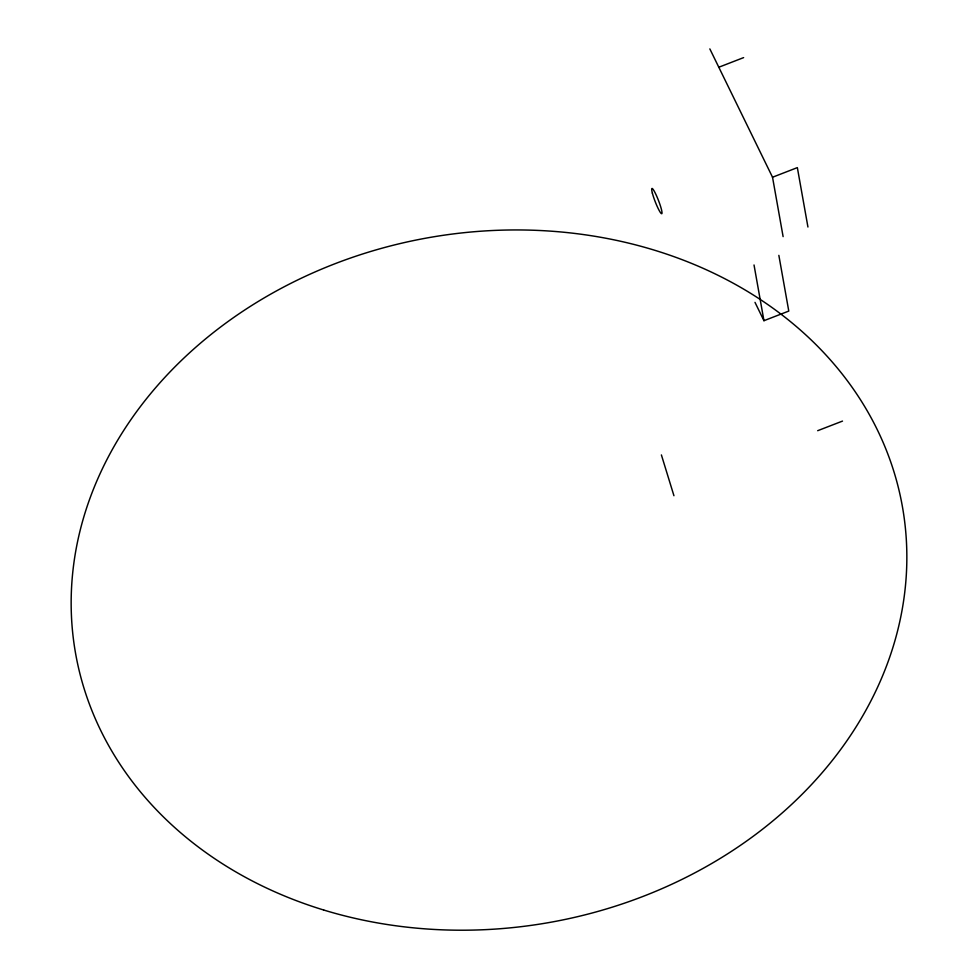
<?xml version="1.0" encoding="UTF-8"?>
<svg xmlns="http://www.w3.org/2000/svg" width="978" height="978" viewBox="0 0 978 978"><rect width="100%" height="100%" fill="white"/><g stroke="black" fill="none" stroke-linecap="round" stroke-linejoin="round"><path stroke-width="1.47" d="M718.806 67.237L743.622 57.616M783.109 236.627L772.534 177.238L797.351 167.617L807.938 227.018M754.992 302.361L763.952 320.698L788.781 311.077L778.855 255.356M817.681 430.699L842.51 421.09M709.845 48.9L772.534 177.238M661.397 454.929L673.94 495.724M754.026 264.977L763.952 320.698M323.657 910.005A419.88 347.691 -10.1 0 0 904.002 516.629A419.88 347.691 -10.1 0 0 239.341 313.596A419.88 347.691 -10.1 0 0 323.657 910.005M652.375 193.155A13.558 1.748 68.8 0 0 661.311 213.583A13.558 1.748 68.8 0 0 656.849 196.492A13.558 1.748 68.8 0 0 652.375 193.155"/></g></svg>
